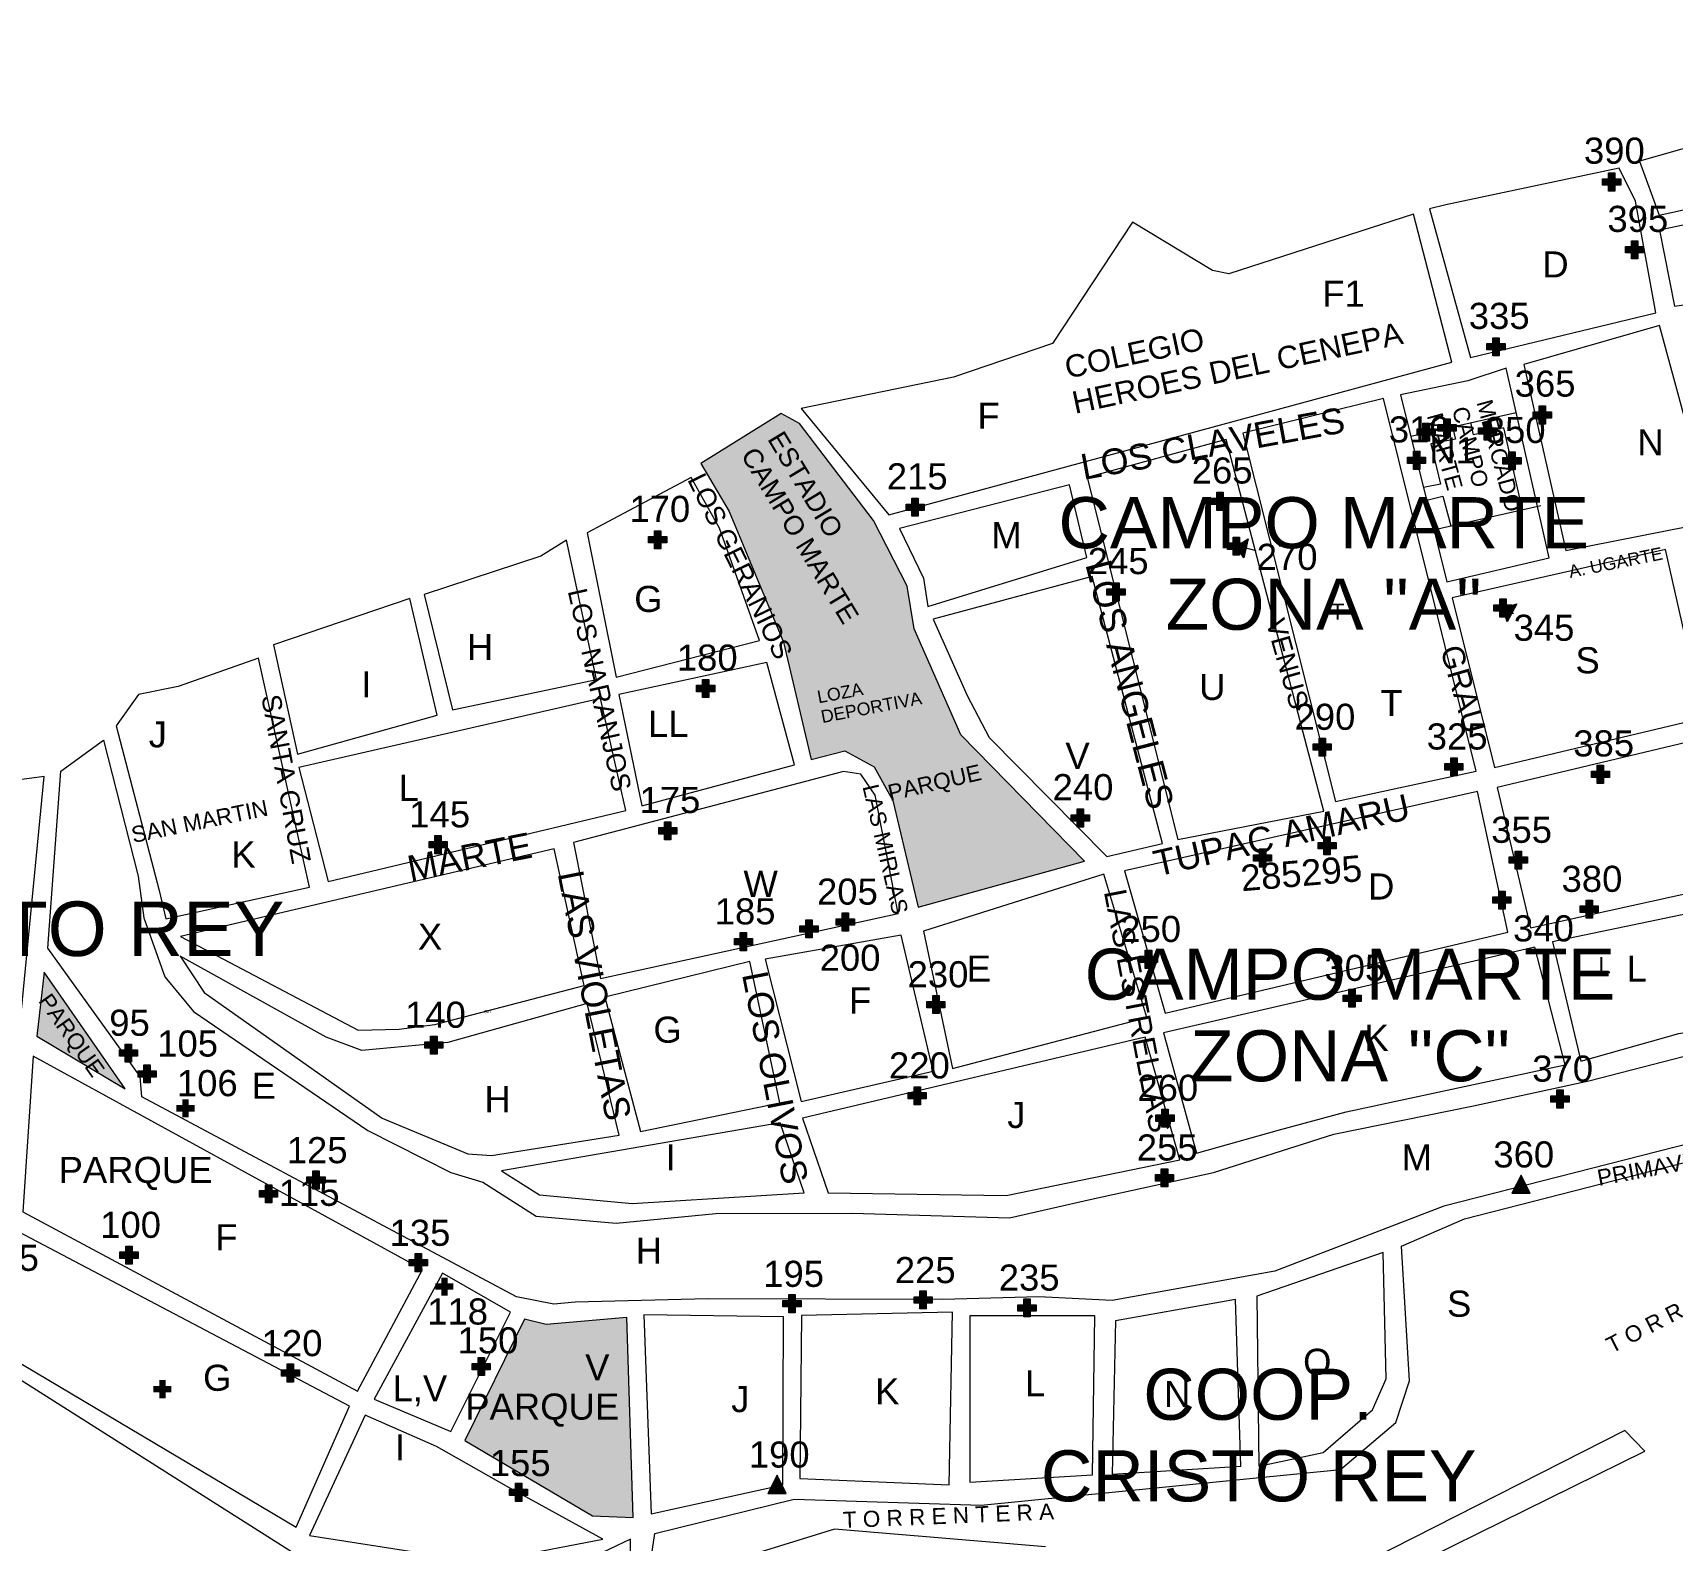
# Model space of a CAD drawing. Header units: millimetres. Extents: x -0.1 to 11.7, y -1.7 to 8.3.
# Drawn here: x 3.87 to 9, y 3.43 to 8.14 of the extents above; entities that cross this region are included whole.
import ezdxf

# ---------------------------------------------------------------- set-up
doc = ezdxf.new("R2010")
doc.units = ezdxf.units.MM
for name, color, linetype in [('PDF_Geometría', 7, 'Continuous'), ('PDF_Rellenos sólidos', 7, 'Continuous'), ('PDF_Texto', 1, 'Continuous')]:
    doc.layers.add(name, color=color, linetype=linetype)
doc.styles.add('PDF F1', font='arial.ttf')
doc.styles.add('PDF F2', font='arial.ttf')

msp = doc.modelspace()

# ---------------------------------------------------------------- hatches: boundary and pattern name
at = {"true_color": 0xf8d731}
h = msp.add_hatch(color=40, dxfattribs=at)
h.dxf.hatch_style = 1
h.paths.add_polyline_path([(4.3786, 4.7856), (4.3603, 4.7856), (4.3603, 4.804), (4.3403, 4.804), (4.3403, 4.7856), (4.3219, 4.7856), (4.3219, 4.7656), (4.3403, 4.7656), (4.3403, 4.7473), (4.3603, 4.7473), (4.3603, 4.7656), (4.3786, 4.7656)])
h = msp.add_hatch(color=40, dxfattribs=at)
h.dxf.hatch_style = 1
h.paths.add_polyline_path([(5.1882, 4.2284), (5.1698, 4.2284), (5.1698, 4.2467), (5.1498, 4.2467), (5.1498, 4.2284), (5.1315, 4.2284), (5.1315, 4.2084), (5.1498, 4.2084), (5.1498, 4.19), (5.1698, 4.19), (5.1698, 4.2084), (5.1882, 4.2084)])
h = msp.add_hatch(color=40, dxfattribs=at)
h.dxf.hatch_style = 1
h.paths.add_polyline_path([(4.3062, 3.9076), (4.2879, 3.9076), (4.2879, 3.926), (4.2679, 3.926), (4.2679, 3.9076), (4.2495, 3.9076), (4.2495, 3.8876), (4.2679, 3.8876), (4.2679, 3.8693), (4.2879, 3.8693), (4.2879, 3.8876), (4.3062, 3.8876)])
at = {"layer": 'PDF_Rellenos sólidos', "transparency": 33554559}
for color, points in [(256, [(8.7817, 7.6617), (8.7817, 7.6817), (8.8, 7.6817), (8.8, 7.7), (8.82, 7.7), (8.82, 7.6817), (8.8383, 7.6817), (8.8383, 7.6617), (8.82, 7.6617), (8.82, 7.6433), (8.8, 7.6433), (8.8, 7.6617)]), (1, [(8.8533, 7.45), (8.8533, 7.47), (8.8717, 7.47), (8.8717, 7.4883), (8.8917, 7.4883), (8.8917, 7.47), (8.91, 7.47), (8.91, 7.45), (8.8917, 7.45), (8.8917, 7.4317), (8.8717, 7.4317), (8.8717, 7.45)]), (1, [(8.42, 7.1467), (8.42, 7.1667), (8.4383, 7.1667), (8.4383, 7.185), (8.4583, 7.185), (8.4583, 7.1667), (8.4767, 7.1667), (8.4767, 7.1467), (8.4583, 7.1467), (8.4583, 7.1283), (8.4383, 7.1283), (8.4383, 7.1467)]), (1, [(8.2667, 6.8933), (8.2667, 6.9133), (8.285, 6.9133), (8.285, 6.9317), (8.305, 6.9317), (8.305, 6.9133), (8.3233, 6.9133), (8.3233, 6.8933), (8.305, 6.8933), (8.305, 6.875), (8.285, 6.875), (8.285, 6.8933)]), (256, [(8.3933, 6.8833), (8.3933, 6.9033), (8.4117, 6.9033), (8.4117, 6.9217), (8.4317, 6.9217), (8.4317, 6.9033), (8.45, 6.9033), (8.45, 6.8833), (8.4317, 6.8833), (8.4317, 6.865), (8.4117, 6.865), (8.4117, 6.8833)]), (256, [(8.565, 6.9333), (8.565, 6.9533), (8.5833, 6.9533), (8.5833, 6.9717), (8.6033, 6.9717), (8.6033, 6.9533), (8.6217, 6.9533), (8.6217, 6.9333), (8.6033, 6.9333), (8.6033, 6.915), (8.5833, 6.915), (8.5833, 6.9333)]), (256, [(8.2017, 6.88), (8.2017, 6.9), (8.22, 6.9), (8.22, 6.9183), (8.24, 6.9183), (8.24, 6.9), (8.2583, 6.9), (8.2583, 6.88), (8.24, 6.88), (8.24, 6.8617), (8.22, 6.8617), (8.22, 6.88)]), (256, [(8.1717, 6.7917), (8.1717, 6.8117), (8.19, 6.8117), (8.19, 6.83), (8.21, 6.83), (8.21, 6.8117), (8.2283, 6.8117), (8.2283, 6.7917), (8.21, 6.7917), (8.21, 6.7733), (8.19, 6.7733), (8.19, 6.7917)]), (1, [(8.47, 6.79), (8.47, 6.81), (8.4883, 6.81), (8.4883, 6.8283), (8.5083, 6.8283), (8.5083, 6.81), (8.5267, 6.81), (8.5267, 6.79), (8.5083, 6.79), (8.5083, 6.7717), (8.4883, 6.7717), (8.4883, 6.79)]), (256, [(6.6033, 6.645), (6.6033, 6.665), (6.6217, 6.665), (6.6217, 6.6833), (6.6417, 6.6833), (6.6417, 6.665), (6.66, 6.665), (6.66, 6.645), (6.6417, 6.645), (6.6417, 6.6267), (6.6217, 6.6267), (6.6217, 6.645)]), (1, [(7.5567, 6.6633), (7.5567, 6.6833), (7.575, 6.6833), (7.575, 6.7017), (7.595, 6.7017), (7.595, 6.6833), (7.6133, 6.6833), (7.6133, 6.6633), (7.595, 6.6633), (7.595, 6.645), (7.575, 6.645), (7.575, 6.6633)]), (1, [(5.7983, 6.5433), (5.7983, 6.5633), (5.8167, 6.5633), (5.8167, 6.5817), (5.8367, 6.5817), (5.8367, 6.5633), (5.855, 6.5633), (5.855, 6.5433), (5.8367, 6.5433), (5.8367, 6.525), (5.8167, 6.525), (5.8167, 6.5433)]), (256, [(7.6083, 6.5233), (7.6083, 6.5433), (7.6267, 6.5433), (7.6267, 6.5617), (7.6467, 6.5617), (7.6467, 6.5433), (7.665, 6.5433), (7.665, 6.5233), (7.6467, 6.5233), (7.6467, 6.505), (7.6267, 6.505), (7.6267, 6.5233)]), (256, [(7.2317, 6.38), (7.2317, 6.4), (7.25, 6.4), (7.25, 6.4183), (7.27, 6.4183), (7.27, 6.4), (7.2883, 6.4), (7.2883, 6.38), (7.27, 6.38), (7.27, 6.3617), (7.25, 6.3617), (7.25, 6.38)]), (1, [(8.4417, 6.33), (8.4417, 6.35), (8.46, 6.35), (8.46, 6.3683), (8.48, 6.3683), (8.48, 6.35), (8.4983, 6.35), (8.4983, 6.33), (8.48, 6.33), (8.48, 6.3117), (8.46, 6.3117), (8.46, 6.33)]), (1, [(5.9483, 6.0783), (5.9483, 6.0983), (5.9667, 6.0983), (5.9667, 6.1167), (5.9867, 6.1167), (5.9867, 6.0983), (6.005, 6.0983), (6.005, 6.0783), (5.9867, 6.0783), (5.9867, 6.06), (5.9667, 6.06), (5.9667, 6.0783)]), (256, [(7.8767, 5.895), (7.8767, 5.915), (7.895, 5.915), (7.895, 5.9333), (7.915, 5.9333), (7.915, 5.915), (7.9333, 5.915), (7.9333, 5.895), (7.915, 5.895), (7.915, 5.8767), (7.895, 5.8767), (7.895, 5.895)]), (256, [(8.2883, 5.8333), (8.2883, 5.8533), (8.3067, 5.8533), (8.3067, 5.8717), (8.3267, 5.8717), (8.3267, 5.8533), (8.345, 5.8533), (8.345, 5.8333), (8.3267, 5.8333), (8.3267, 5.815), (8.3067, 5.815), (8.3067, 5.8333)]), (1, [(8.7467, 5.81), (8.7467, 5.83), (8.765, 5.83), (8.765, 5.8483), (8.785, 5.8483), (8.785, 5.83), (8.8033, 5.83), (8.8033, 5.81), (8.785, 5.81), (8.785, 5.7917), (8.765, 5.7917), (8.765, 5.81)]), (256, [(7.12, 5.6733), (7.12, 5.6933), (7.1383, 5.6933), (7.1383, 5.7117), (7.1583, 5.7117), (7.1583, 5.6933), (7.1767, 5.6933), (7.1767, 5.6733), (7.1583, 5.6733), (7.1583, 5.655), (7.1383, 5.655), (7.1383, 5.6733)]), (256, [(5.83, 5.6333), (5.83, 5.6533), (5.8483, 5.6533), (5.8483, 5.6717), (5.8683, 5.6717), (5.8683, 5.6533), (5.8867, 5.6533), (5.8867, 5.6333), (5.8683, 5.6333), (5.8683, 5.615), (5.8483, 5.615), (5.8483, 5.6333)]), (256, [(5.1117, 5.59), (5.1117, 5.61), (5.13, 5.61), (5.13, 5.6283), (5.15, 5.6283), (5.15, 5.61), (5.1683, 5.61), (5.1683, 5.59), (5.15, 5.59), (5.15, 5.5717), (5.13, 5.5717), (5.13, 5.59)]), (256, [(7.8917, 5.5867), (7.8917, 5.6067), (7.91, 5.6067), (7.91, 5.625), (7.93, 5.625), (7.93, 5.6067), (7.9483, 5.6067), (7.9483, 5.5867), (7.93, 5.5867), (7.93, 5.5683), (7.91, 5.5683), (7.91, 5.5867)]), (256, [(7.69, 5.5483), (7.69, 5.5683), (7.7083, 5.5683), (7.7083, 5.5867), (7.7283, 5.5867), (7.7283, 5.5683), (7.7467, 5.5683), (7.7467, 5.5483), (7.7283, 5.5483), (7.7283, 5.53), (7.7083, 5.53), (7.7083, 5.5483)]), (1, [(8.49, 5.5417), (8.49, 5.5617), (8.5083, 5.5617), (8.5083, 5.58), (8.5283, 5.58), (8.5283, 5.5617), (8.5467, 5.5617), (8.5467, 5.5417), (8.5283, 5.5417), (8.5283, 5.5233), (8.5083, 5.5233), (8.5083, 5.5417)]), (256, [(8.4383, 5.4167), (8.4383, 5.4367), (8.4567, 5.4367), (8.4567, 5.455), (8.4767, 5.455), (8.4767, 5.4367), (8.495, 5.4367), (8.495, 5.4167), (8.4767, 5.4167), (8.4767, 5.3983), (8.4567, 5.3983), (8.4567, 5.4167)]), (256, [(6.385, 5.3483), (6.385, 5.3683), (6.4033, 5.3683), (6.4033, 5.3867), (6.4233, 5.3867), (6.4233, 5.3683), (6.4417, 5.3683), (6.4417, 5.3483), (6.4233, 5.3483), (6.4233, 5.33), (6.4033, 5.33), (6.4033, 5.3483)]), (256, [(8.7117, 5.3883), (8.7117, 5.4083), (8.73, 5.4083), (8.73, 5.4267), (8.75, 5.4267), (8.75, 5.4083), (8.7683, 5.4083), (8.7683, 5.3883), (8.75, 5.3883), (8.75, 5.37), (8.73, 5.37), (8.73, 5.3883)]), (256, [(6.2717, 5.3267), (6.2717, 5.3467), (6.29, 5.3467), (6.29, 5.365), (6.31, 5.365), (6.31, 5.3467), (6.3283, 5.3467), (6.3283, 5.3267), (6.31, 5.3267), (6.31, 5.3083), (6.29, 5.3083), (6.29, 5.3267)]), (256, [(6.0667, 5.2867), (6.0667, 5.3067), (6.085, 5.3067), (6.085, 5.325), (6.105, 5.325), (6.105, 5.3067), (6.1233, 5.3067), (6.1233, 5.2867), (6.105, 5.2867), (6.105, 5.2683), (6.085, 5.2683), (6.085, 5.2867)]), (256, [(7.3333, 5.2317), (7.3333, 5.2517), (7.3517, 5.2517), (7.3517, 5.27), (7.3717, 5.27), (7.3717, 5.2517), (7.39, 5.2517), (7.39, 5.2317), (7.3717, 5.2317), (7.3717, 5.2133), (7.3517, 5.2133), (7.3517, 5.2317)]), (256, [(6.6683, 5.09), (6.6683, 5.11), (6.6867, 5.11), (6.6867, 5.1283), (6.7067, 5.1283), (6.7067, 5.11), (6.725, 5.11), (6.725, 5.09), (6.7067, 5.09), (6.7067, 5.0717), (6.6867, 5.0717), (6.6867, 5.09)]), (256, [(7.97, 5.11), (7.97, 5.13), (7.9883, 5.13), (7.9883, 5.1483), (8.0083, 5.1483), (8.0083, 5.13), (8.0267, 5.13), (8.0267, 5.11), (8.0083, 5.11), (8.0083, 5.0917), (7.9883, 5.0917), (7.9883, 5.11)]), (256, [(4.1433, 4.9383), (4.1433, 4.9583), (4.1617, 4.9583), (4.1617, 4.9767), (4.1817, 4.9767), (4.1817, 4.9583), (4.2, 4.9583), (4.2, 4.9383), (4.1817, 4.9383), (4.1817, 4.92), (4.1617, 4.92), (4.1617, 4.9383)]), (256, [(5.0983, 4.9633), (5.0983, 4.9833), (5.1167, 4.9833), (5.1167, 5.0017), (5.1367, 5.0017), (5.1367, 4.9833), (5.155, 4.9833), (5.155, 4.9633), (5.1367, 4.9633), (5.1367, 4.945), (5.1167, 4.945), (5.1167, 4.9633)]), (256, [(4.2017, 4.8733), (4.2017, 4.8933), (4.22, 4.8933), (4.22, 4.9117), (4.24, 4.9117), (4.24, 4.8933), (4.2583, 4.8933), (4.2583, 4.8733), (4.24, 4.8733), (4.24, 4.855), (4.22, 4.855), (4.22, 4.8733)]), (256, [(6.61, 4.805), (6.61, 4.825), (6.6283, 4.825), (6.6283, 4.8433), (6.6483, 4.8433), (6.6483, 4.825), (6.6667, 4.825), (6.6667, 4.805), (6.6483, 4.805), (6.6483, 4.7867), (6.6283, 4.7867), (6.6283, 4.805)]), (256, [(8.62, 4.795), (8.62, 4.815), (8.6383, 4.815), (8.6383, 4.8333), (8.6583, 4.8333), (8.6583, 4.815), (8.6767, 4.815), (8.6767, 4.795), (8.6583, 4.795), (8.6583, 4.7767), (8.6383, 4.7767), (8.6383, 4.795)]), (256, [(7.385, 4.735), (7.385, 4.755), (7.4033, 4.755), (7.4033, 4.7733), (7.4233, 4.7733), (7.4233, 4.755), (7.4417, 4.755), (7.4417, 4.735), (7.4233, 4.735), (7.4233, 4.7167), (7.4033, 4.7167), (7.4033, 4.735)]), (256, [(4.73, 4.5417), (4.73, 4.5617), (4.7483, 4.5617), (4.7483, 4.58), (4.7683, 4.58), (4.7683, 4.5617), (4.7867, 4.5617), (4.7867, 4.5417), (4.7683, 4.5417), (4.7683, 4.5233), (4.7483, 4.5233), (4.7483, 4.5417)]), (256, [(7.3833, 4.5483), (7.3833, 4.5683), (7.4017, 4.5683), (7.4017, 4.5867), (7.4217, 4.5867), (7.4217, 4.5683), (7.44, 4.5683), (7.44, 4.5483), (7.4217, 4.5483), (7.4217, 4.53), (7.4017, 4.53), (7.4017, 4.5483)]), (256, [(4.5817, 4.4983), (4.5817, 4.5183), (4.6, 4.5183), (4.6, 4.5367), (4.62, 4.5367), (4.62, 4.5183), (4.6383, 4.5183), (4.6383, 4.4983), (4.62, 4.4983), (4.62, 4.48), (4.6, 4.48), (4.6, 4.4983)]), (1, [(4.145, 4.3067), (4.145, 4.3267), (4.1633, 4.3267), (4.1633, 4.345), (4.1833, 4.345), (4.1833, 4.3267), (4.2017, 4.3267), (4.2017, 4.3067), (4.1833, 4.3067), (4.1833, 4.2883), (4.1633, 4.2883), (4.1633, 4.3067)]), (1, [(5.05, 4.2833), (5.05, 4.3033), (5.0683, 4.3033), (5.0683, 4.3217), (5.0883, 4.3217), (5.0883, 4.3033), (5.1067, 4.3033), (5.1067, 4.2833), (5.0883, 4.2833), (5.0883, 4.265), (5.0683, 4.265), (5.0683, 4.2833)]), (256, [(6.6283, 4.1667), (6.6283, 4.1867), (6.6467, 4.1867), (6.6467, 4.205), (6.6667, 4.205), (6.6667, 4.1867), (6.685, 4.1867), (6.685, 4.1667), (6.6667, 4.1667), (6.6667, 4.1483), (6.6467, 4.1483), (6.6467, 4.1667)]), (1, [(6.2183, 4.155), (6.2183, 4.175), (6.2367, 4.175), (6.2367, 4.1933), (6.2567, 4.1933), (6.2567, 4.175), (6.275, 4.175), (6.275, 4.155), (6.2567, 4.155), (6.2567, 4.1367), (6.2367, 4.1367), (6.2367, 4.155)]), (256, [(6.9533, 4.1417), (6.9533, 4.1617), (6.9717, 4.1617), (6.9717, 4.18), (6.9917, 4.18), (6.9917, 4.1617), (7.01, 4.1617), (7.01, 4.1417), (6.9917, 4.1417), (6.9917, 4.1233), (6.9717, 4.1233), (6.9717, 4.1417)]), (256, [(4.65, 3.9383), (4.65, 3.9583), (4.6683, 3.9583), (4.6683, 3.9767), (4.6883, 3.9767), (4.6883, 3.9583), (4.7067, 3.9583), (4.7067, 3.9383), (4.6883, 3.9383), (4.6883, 3.92), (4.6683, 3.92), (4.6683, 3.9383)]), (256, [(5.2467, 3.9583), (5.2467, 3.9783), (5.265, 3.9783), (5.265, 3.9967), (5.285, 3.9967), (5.285, 3.9783), (5.3033, 3.9783), (5.3033, 3.9583), (5.285, 3.9583), (5.285, 3.94), (5.265, 3.94), (5.265, 3.9583)]), (1, [(5.3633, 3.565), (5.3633, 3.585), (5.3817, 3.585), (5.3817, 3.6033), (5.4017, 3.6033), (5.4017, 3.585), (5.42, 3.585), (5.42, 3.565), (5.4017, 3.565), (5.4017, 3.5467), (5.3817, 3.5467), (5.3817, 3.565)])]:
    msp.add_hatch(color=color, dxfattribs=at).paths.add_polyline_path(points)
at = {"layer": 'PDF_Rellenos sólidos', "true_color": 0xedffd0, "transparency": 33554559}
for points in [[(6.3067, 5.8667), (6.4117, 5.8933), (6.5033, 5.8433), (6.5617, 5.7383), (6.6417, 5.405), (7.1617, 5.5483), (6.775, 5.9433), (6.6283, 6.275), (6.6067, 6.4083), (6.5017, 6.6133), (6.27, 6.9167), (6.2133, 6.9483), (5.9617, 6.7917), (6.05, 6.6417), (6.22, 6.2333)], [(5.41, 4.1167), (5.2233, 3.7367), (5.6233, 3.5017), (5.75, 3.4967), (5.73, 4.1217), (5.4783, 4.1)]]:
    msp.add_hatch(color=254, dxfattribs=at).paths.add_polyline_path(points)

# ---------------------------------------------------------------- linework, layer by layer
at = {"layer": 'PDF_Geometría', "lineweight": 13}
for points in [[(8.8967, 7.7367), (8.9583, 7.5683), (9.825, 7.7583), (9.765, 8.1383), (9.5033, 8.08), (9.365, 8.0883), (9.365, 8.045), (9.1983, 7.875), (9.0917, 7.7917)], [(8.24, 7.5883), (8.3683, 7.1233), (8.9483, 7.2633), (8.885, 7.6117), (8.8333, 7.715), (8.2917, 7.6)], [(8.7817, 7.6617), (8.7817, 7.6817), (8.8, 7.6817), (8.8, 7.7), (8.82, 7.7), (8.82, 7.6817), (8.8383, 7.6817), (8.8383, 7.6617), (8.82, 7.6617), (8.82, 7.6433), (8.8, 7.6433), (8.8, 7.6617)], [(8.96, 7.5217), (9.0067, 7.2833), (9.4617, 7.3483), (9.93, 7.44), (9.8617, 7.7133)], [(6.275, 6.9633), (6.55, 6.6317), (8.31, 7.1083), (8.19, 7.5717), (7.6133, 7.385), (7.5617, 7.395), (7.3117, 7.5467), (7.0617, 7.1667), (6.7517, 7.0617)], [(8.535, 7.1017), (8.6667, 6.52), (9.1267, 6.61), (8.96, 7.2233)], [(8.15, 7.0067), (8.295, 6.4217), (8.615, 6.4967), (8.48, 7.09), (8.36, 7.05)], [(7.6567, 6.8867), (7.9467, 5.735), (8.3867, 5.83), (8.0967, 6.995)], [(8.3933, 6.8833), (8.3933, 6.9033), (8.4117, 6.9033), (8.4117, 6.9217), (8.4317, 6.9217), (8.4317, 6.9033), (8.45, 6.9033), (8.45, 6.8833), (8.4317, 6.8833), (8.4317, 6.865), (8.4117, 6.865), (8.4117, 6.8833)], [(8.565, 6.9333), (8.565, 6.9533), (8.5833, 6.9533), (8.5833, 6.9717), (8.6033, 6.9717), (8.6033, 6.9533), (8.6217, 6.9533), (8.6217, 6.9333), (8.6033, 6.9333), (8.6033, 6.915), (8.5833, 6.915), (8.5833, 6.9333)], [(8.2017, 6.88), (8.2017, 6.9), (8.22, 6.9), (8.22, 6.9183), (8.24, 6.9183), (8.24, 6.9), (8.2583, 6.9), (8.2583, 6.88), (8.24, 6.88), (8.24, 6.8617), (8.22, 6.8617), (8.22, 6.88)], [(7.17, 6.7483), (7.4533, 5.6167), (7.91, 5.705), (7.605, 6.8667)], [(8.1717, 6.7917), (8.1717, 6.8117), (8.19, 6.8117), (8.19, 6.83), (8.21, 6.83), (8.21, 6.8117), (8.2283, 6.8117), (8.2283, 6.7917), (8.21, 6.7917), (8.21, 6.7733), (8.19, 6.7733), (8.19, 6.7917)], [(5.6067, 6.575), (5.6967, 6.1233), (6.145, 6.2383), (6.02, 6.59), (5.9317, 6.7483)], [(6.5833, 6.5883), (6.6583, 6.4333), (6.6717, 6.345), (7.1683, 6.4983), (7.115, 6.725)], [(6.6033, 6.645), (6.6033, 6.665), (6.6217, 6.665), (6.6217, 6.6833), (6.6417, 6.6833), (6.6417, 6.665), (6.66, 6.665), (6.66, 6.645), (6.6417, 6.645), (6.6417, 6.6267), (6.6217, 6.6267), (6.6217, 6.645)], [(5.0967, 6.3817), (5.185, 6.0217), (5.635, 6.1167), (5.5417, 6.5517), (5.4617, 6.5017)], [(7.6083, 6.5233), (7.6083, 6.5433), (7.6267, 6.5433), (7.6267, 6.5617), (7.6467, 6.5617), (7.6467, 6.5433), (7.665, 6.5433), (7.665, 6.5233), (7.6467, 6.5233), (7.6467, 6.505), (7.6267, 6.505), (7.6267, 6.5233)], [(7.6367, 6.5333), (7.6733, 6.5567), (7.66, 6.4967)], [(8.3117, 6.3717), (8.4433, 5.8417), (9.0967, 5.9967), (8.9783, 6.5233)], [(6.6883, 6.305), (6.795, 6.0667), (6.8633, 5.935), (7.2317, 5.5633), (7.405, 5.6033), (7.185, 6.4383)], [(7.2317, 6.38), (7.2317, 6.4), (7.25, 6.4), (7.25, 6.4183), (7.27, 6.4183), (7.27, 6.4), (7.2883, 6.4), (7.2883, 6.38), (7.27, 6.38), (7.27, 6.3617), (7.25, 6.3617), (7.25, 6.38)], [(4.625, 6.225), (4.7, 5.8833), (5.1367, 6.005), (5.0517, 6.37)], [(8.47, 6.34), (8.5133, 6.3533), (8.4833, 6.2967)], [(4.1333, 5.9717), (4.2683, 5.4567), (4.2883, 5.3683), (4.7383, 5.4667), (4.5783, 6.1833), (4.3267, 6.095), (4.2033, 6.07)], [(5.705, 6.07), (5.7767, 5.7217), (6.255, 5.85), (6.1683, 6.17)], [(4.705, 5.8417), (4.7967, 5.485), (5.7267, 5.7067), (5.6483, 6.0567)], [(8.4517, 5.7783), (8.5567, 5.34), (9.6817, 5.5883), (9.5683, 6.045)], [(7.8767, 5.895), (7.8767, 5.915), (7.895, 5.915), (7.895, 5.9333), (7.915, 5.9333), (7.915, 5.915), (7.9333, 5.915), (7.9333, 5.895), (7.915, 5.895), (7.915, 5.8767), (7.895, 5.8767), (7.895, 5.895)], [(8.2883, 5.8333), (8.2883, 5.8533), (8.3067, 5.8533), (8.3067, 5.8717), (8.3267, 5.8717), (8.3267, 5.8533), (8.345, 5.8533), (8.345, 5.8333), (8.3267, 5.8333), (8.3267, 5.815), (8.3067, 5.815), (8.3067, 5.8333)], [(3.525, 5.7617), (3.445, 5.0117), (3.8333, 5.04), (3.9083, 5.8133)], [(5.5633, 5.6067), (5.6483, 5.1817), (6.5783, 5.385), (6.5067, 5.755), (6.4617, 5.82), (6.4083, 5.8283)], [(7.2867, 5.5183), (7.4133, 5.0733), (8.485, 5.3267), (8.39, 5.7667)], [(7.12, 5.6733), (7.12, 5.6933), (7.1383, 5.6933), (7.1383, 5.7117), (7.1583, 5.7117), (7.1583, 5.6933), (7.1767, 5.6933), (7.1767, 5.6733), (7.1583, 5.6733), (7.1583, 5.655), (7.1383, 5.655), (7.1383, 5.6733)], [(5.83, 5.6333), (5.83, 5.6533), (5.8483, 5.6533), (5.8483, 5.6717), (5.8683, 5.6717), (5.8683, 5.6533), (5.8867, 5.6533), (5.8867, 5.6333), (5.8683, 5.6333), (5.8683, 5.615), (5.8483, 5.615), (5.8483, 5.6333)], [(5.1117, 5.59), (5.1117, 5.61), (5.13, 5.61), (5.13, 5.6283), (5.15, 5.6283), (5.15, 5.61), (5.1683, 5.61), (5.1683, 5.59), (5.15, 5.59), (5.15, 5.5717), (5.13, 5.5717), (5.13, 5.59)], [(7.8917, 5.5867), (7.8917, 5.6067), (7.91, 5.6067), (7.91, 5.625), (7.93, 5.625), (7.93, 5.6067), (7.9483, 5.6067), (7.9483, 5.5867), (7.93, 5.5867), (7.93, 5.5683), (7.91, 5.5683), (7.91, 5.5867)], [(4.335, 5.3133), (4.89, 5.02), (5.0183, 5.0233), (5.13, 5.0383), (5.5967, 5.16), (5.5033, 5.5867)], [(7.69, 5.5483), (7.69, 5.5683), (7.7083, 5.5683), (7.7083, 5.5867), (7.7283, 5.5867), (7.7283, 5.5683), (7.7467, 5.5683), (7.7467, 5.5483), (7.7283, 5.5483), (7.7283, 5.53), (7.7083, 5.53), (7.7083, 5.5483)], [(6.6583, 5.33), (6.7483, 4.9), (7.3567, 5.06), (7.2217, 5.5083)], [(8.4383, 5.4167), (8.4383, 5.4367), (8.4567, 5.4367), (8.4567, 5.455), (8.4767, 5.455), (8.4767, 5.4367), (8.495, 5.4367), (8.495, 5.4167), (8.4767, 5.4167), (8.4767, 5.3983), (8.4567, 5.3983), (8.4567, 5.4167)], [(6.385, 5.3483), (6.385, 5.3683), (6.4033, 5.3683), (6.4033, 5.3867), (6.4233, 5.3867), (6.4233, 5.3683), (6.4417, 5.3683), (6.4417, 5.3483), (6.4233, 5.3483), (6.4233, 5.33), (6.4033, 5.33), (6.4033, 5.3483)], [(8.625, 5.2967), (8.7133, 4.9233), (9.02, 5.01), (9.0983, 5.0233), (9.205, 5.0717), (9.125, 5.4)], [(8.7117, 5.3883), (8.7117, 5.4083), (8.73, 5.4083), (8.73, 5.4267), (8.75, 5.4267), (8.75, 5.4083), (8.7683, 5.4083), (8.7683, 5.3883), (8.75, 5.3883), (8.75, 5.37), (8.73, 5.37), (8.73, 5.3883)], [(6.2717, 5.3267), (6.2717, 5.3467), (6.29, 5.3467), (6.29, 5.365), (6.31, 5.365), (6.31, 5.3467), (6.3283, 5.3467), (6.3283, 5.3267), (6.31, 5.3267), (6.31, 5.3083), (6.29, 5.3083), (6.29, 5.3267)], [(6.0667, 5.2867), (6.0667, 5.3067), (6.085, 5.3067), (6.085, 5.325), (6.105, 5.325), (6.105, 5.3067), (6.1233, 5.3067), (6.1233, 5.2867), (6.105, 5.2867), (6.105, 5.2683), (6.085, 5.2683), (6.085, 5.2867)], [(6.1633, 5.2417), (6.275, 4.7967), (6.6883, 4.8917), (6.5883, 5.3167)], [(4.3333, 5.2517), (4.4083, 5.1383), (4.965, 4.745), (5.2333, 4.6333), (5.3067, 4.6283), (5.7067, 4.6917), (5.6067, 5.1033), (5.17, 4.9817), (4.9017, 4.9567), (4.79, 4.9983)], [(5.6617, 5.1233), (5.7733, 4.7033), (6.2083, 4.7933), (6.115, 5.235)], [(7.3333, 5.2317), (7.3333, 5.2517), (7.3517, 5.2517), (7.3517, 5.27), (7.3717, 5.27), (7.3717, 5.2517), (7.39, 5.2517), (7.39, 5.2317), (7.3717, 5.2317), (7.3717, 5.2133), (7.3517, 5.2133), (7.3517, 5.2317)], [(7.4083, 5.0117), (7.5117, 4.635), (7.7717, 4.7083), (7.98, 4.765), (8.665, 4.9117), (8.57, 5.28)], [(6.6683, 5.09), (6.6683, 5.11), (6.6867, 5.11), (6.6867, 5.1283), (6.7067, 5.1283), (6.7067, 5.11), (6.725, 5.11), (6.725, 5.09), (6.7067, 5.09), (6.7067, 5.0717), (6.6867, 5.0717), (6.6867, 5.09)], [(7.97, 5.11), (7.97, 5.13), (7.9883, 5.13), (7.9883, 5.1483), (8.0083, 5.1483), (8.0083, 5.13), (8.0267, 5.13), (8.0267, 5.11), (8.0083, 5.11), (8.0083, 5.0917), (7.9883, 5.0917), (7.9883, 5.11)], [(4.1433, 4.9383), (4.1433, 4.9583), (4.1617, 4.9583), (4.1617, 4.9767), (4.1817, 4.9767), (4.1817, 4.9583), (4.2, 4.9583), (4.2, 4.9383), (4.1817, 4.9383), (4.1817, 4.92), (4.1617, 4.92), (4.1617, 4.9383)], [(5.0983, 4.9633), (5.0983, 4.9833), (5.1167, 4.9833), (5.1167, 5.0017), (5.1367, 5.0017), (5.1367, 4.9833), (5.155, 4.9833), (5.155, 4.9633), (5.1367, 4.9633), (5.1367, 4.945), (5.1167, 4.945), (5.1167, 4.9633)], [(6.28, 4.745), (6.36, 4.5117), (6.9167, 4.5033), (7.46, 4.615), (7.3517, 4.9983)], [(3.8733, 4.9383), (3.8417, 4.4517), (4.8883, 3.8917), (5.0917, 4.2717)], [(4.2017, 4.8733), (4.2017, 4.8933), (4.22, 4.8933), (4.22, 4.9117), (4.24, 4.9117), (4.24, 4.8933), (4.2583, 4.8933), (4.2583, 4.8733), (4.24, 4.8733), (4.24, 4.855), (4.22, 4.855), (4.22, 4.8733)], [(6.61, 4.805), (6.61, 4.825), (6.6283, 4.825), (6.6283, 4.8433), (6.6483, 4.8433), (6.6483, 4.825), (6.6667, 4.825), (6.6667, 4.805), (6.6483, 4.805), (6.6483, 4.7867), (6.6283, 4.7867), (6.6283, 4.805)], [(8.62, 4.795), (8.62, 4.815), (8.6383, 4.815), (8.6383, 4.8333), (8.6583, 4.8333), (8.6583, 4.815), (8.6767, 4.815), (8.6767, 4.795), (8.6583, 4.795), (8.6583, 4.7767), (8.6383, 4.7767), (8.6383, 4.795)], [(7.385, 4.735), (7.385, 4.755), (7.4033, 4.755), (7.4033, 4.7733), (7.4233, 4.7733), (7.4233, 4.755), (7.4417, 4.755), (7.4417, 4.735), (7.4233, 4.735), (7.4233, 4.7167), (7.4033, 4.7167), (7.4033, 4.735)], [(5.3383, 4.58), (5.4567, 4.505), (5.7467, 4.4783), (6.285, 4.5117), (6.21, 4.73)], [(4.73, 4.5417), (4.73, 4.5617), (4.7483, 4.5617), (4.7483, 4.58), (4.7683, 4.58), (4.7683, 4.5617), (4.7867, 4.5617), (4.7867, 4.5417), (4.7683, 4.5417), (4.7683, 4.5233), (4.7483, 4.5233), (4.7483, 4.5417)], [(7.3833, 4.5483), (7.3833, 4.5683), (7.4017, 4.5683), (7.4017, 4.5867), (7.4217, 4.5867), (7.4217, 4.5683), (7.44, 4.5683), (7.44, 4.5483), (7.4217, 4.5483), (7.4217, 4.53), (7.4017, 4.53), (7.4017, 4.5483)], [(8.4983, 4.51), (8.555, 4.51), (8.5267, 4.5667)], [(4.5817, 4.4983), (4.5817, 4.5183), (4.6, 4.5183), (4.6, 4.5367), (4.62, 4.5367), (4.62, 4.5183), (4.6383, 4.5183), (4.6383, 4.4983), (4.62, 4.4983), (4.62, 4.48), (4.6, 4.48), (4.6, 4.4983)], [(3.8283, 4.39), (3.8067, 3.995), (4.6967, 3.4667), (4.8633, 3.845)], [(7.7, 4.1883), (7.7067, 3.6567), (7.9083, 3.7), (8.0617, 3.8333), (8.105, 3.93), (8.095, 4.325)], [(5.1533, 4.26), (4.94, 3.8667), (5.18, 3.765), (5.3667, 4.1383)], [(6.6283, 4.1667), (6.6283, 4.1867), (6.6467, 4.1867), (6.6467, 4.205), (6.6667, 4.205), (6.6667, 4.1867), (6.685, 4.1867), (6.685, 4.1667), (6.6667, 4.1667), (6.6667, 4.1483), (6.6467, 4.1483), (6.6467, 4.1667)], [(6.9533, 4.1417), (6.9533, 4.1617), (6.9717, 4.1617), (6.9717, 4.18), (6.9917, 4.18), (6.9917, 4.1617), (7.01, 4.1617), (7.01, 4.1417), (6.9917, 4.1417), (6.9917, 4.1233), (6.9717, 4.1233), (6.9717, 4.1417)], [(7.2583, 4.1117), (7.2483, 3.6317), (7.65, 3.6567), (7.6333, 4.1783)], [(5.7833, 4.13), (5.8067, 3.5083), (6.2183, 3.5983), (6.22, 4.1233)], [(6.2717, 3.6183), (6.7383, 3.5983), (6.7483, 4.1383), (6.2767, 4.1283)], [(6.8033, 4.1267), (6.8033, 3.6067), (7.1867, 3.63), (7.1933, 4.1267)], [(4.65, 3.9383), (4.65, 3.9583), (4.6683, 3.9583), (4.6683, 3.9767), (4.6883, 3.9767), (4.6883, 3.9583), (4.7067, 3.9583), (4.7067, 3.9383), (4.6883, 3.9383), (4.6883, 3.92), (4.6683, 3.92), (4.6683, 3.9383)], [(5.2467, 3.9583), (5.2467, 3.9783), (5.265, 3.9783), (5.265, 3.9967), (5.285, 3.9967), (5.285, 3.9783), (5.3033, 3.9783), (5.3033, 3.9583), (5.285, 3.9583), (5.285, 3.94), (5.265, 3.94), (5.265, 3.9583)], [(4.9117, 3.8167), (4.7383, 3.44), (5.1117, 3.3817), (5.3517, 3.37), (5.655, 3.4283), (5.3617, 3.59), (5.135, 3.7183)], [(6.1717, 3.5717), (6.2283, 3.5717), (6.2, 3.6283)]]:
    msp.add_lwpolyline(points, close=True, dxfattribs=at)
at = {"layer": 'PDF_Geometría', "color": 1, "lineweight": 13}
for points in [[(8.8533, 7.45), (8.8533, 7.47), (8.8717, 7.47), (8.8717, 7.4883), (8.8917, 7.4883), (8.8917, 7.47), (8.91, 7.47), (8.91, 7.45), (8.8917, 7.45), (8.8917, 7.4317), (8.8717, 7.4317), (8.8717, 7.45)], [(8.42, 7.1467), (8.42, 7.1667), (8.4383, 7.1667), (8.4383, 7.185), (8.4583, 7.185), (8.4583, 7.1667), (8.4767, 7.1667), (8.4767, 7.1467), (8.4583, 7.1467), (8.4583, 7.1283), (8.4383, 7.1283), (8.4383, 7.1467)], [(8.2667, 6.8933), (8.2667, 6.9133), (8.285, 6.9133), (8.285, 6.9317), (8.305, 6.9317), (8.305, 6.9133), (8.3233, 6.9133), (8.3233, 6.8933), (8.305, 6.8933), (8.305, 6.875), (8.285, 6.875), (8.285, 6.8933)], [(8.47, 6.79), (8.47, 6.81), (8.4883, 6.81), (8.4883, 6.8283), (8.5083, 6.8283), (8.5083, 6.81), (8.5267, 6.81), (8.5267, 6.79), (8.5083, 6.79), (8.5083, 6.7717), (8.4883, 6.7717), (8.4883, 6.79)], [(7.5567, 6.6633), (7.5567, 6.6833), (7.575, 6.6833), (7.575, 6.7017), (7.595, 6.7017), (7.595, 6.6833), (7.6133, 6.6833), (7.6133, 6.6633), (7.595, 6.6633), (7.595, 6.645), (7.575, 6.645), (7.575, 6.6633)], [(5.7983, 6.5433), (5.7983, 6.5633), (5.8167, 6.5633), (5.8167, 6.5817), (5.8367, 6.5817), (5.8367, 6.5633), (5.855, 6.5633), (5.855, 6.5433), (5.8367, 6.5433), (5.8367, 6.525), (5.8167, 6.525), (5.8167, 6.5433)], [(8.4417, 6.33), (8.4417, 6.35), (8.46, 6.35), (8.46, 6.3683), (8.48, 6.3683), (8.48, 6.35), (8.4983, 6.35), (8.4983, 6.33), (8.48, 6.33), (8.48, 6.3117), (8.46, 6.3117), (8.46, 6.33)], [(5.9483, 6.0783), (5.9483, 6.0983), (5.9667, 6.0983), (5.9667, 6.1167), (5.9867, 6.1167), (5.9867, 6.0983), (6.005, 6.0983), (6.005, 6.0783), (5.9867, 6.0783), (5.9867, 6.06), (5.9667, 6.06), (5.9667, 6.0783)], [(8.7467, 5.81), (8.7467, 5.83), (8.765, 5.83), (8.765, 5.8483), (8.785, 5.8483), (8.785, 5.83), (8.8033, 5.83), (8.8033, 5.81), (8.785, 5.81), (8.785, 5.7917), (8.765, 5.7917), (8.765, 5.81)], [(8.49, 5.5417), (8.49, 5.5617), (8.5083, 5.5617), (8.5083, 5.58), (8.5283, 5.58), (8.5283, 5.5617), (8.5467, 5.5617), (8.5467, 5.5417), (8.5283, 5.5417), (8.5283, 5.5233), (8.5083, 5.5233), (8.5083, 5.5417)], [(4.145, 4.3067), (4.145, 4.3267), (4.1633, 4.3267), (4.1633, 4.345), (4.1833, 4.345), (4.1833, 4.3267), (4.2017, 4.3267), (4.2017, 4.3067), (4.1833, 4.3067), (4.1833, 4.2883), (4.1633, 4.2883), (4.1633, 4.3067)], [(5.05, 4.2833), (5.05, 4.3033), (5.0683, 4.3033), (5.0683, 4.3217), (5.0883, 4.3217), (5.0883, 4.3033), (5.1067, 4.3033), (5.1067, 4.2833), (5.0883, 4.2833), (5.0883, 4.265), (5.0683, 4.265), (5.0683, 4.2833)], [(6.2183, 4.155), (6.2183, 4.175), (6.2367, 4.175), (6.2367, 4.1933), (6.2567, 4.1933), (6.2567, 4.175), (6.275, 4.175), (6.275, 4.155), (6.2567, 4.155), (6.2567, 4.1367), (6.2367, 4.1367), (6.2367, 4.155)], [(5.3633, 3.565), (5.3633, 3.585), (5.3817, 3.585), (5.3817, 3.6033), (5.4017, 3.6033), (5.4017, 3.585), (5.42, 3.585), (5.42, 3.565), (5.4017, 3.565), (5.4017, 3.5467), (5.3817, 3.5467), (5.3817, 3.565)]]:
    msp.add_lwpolyline(points, close=True, dxfattribs=at)
at = {"layer": 'PDF_Geometría', "color": 65, "lineweight": 13, "true_color": 0x7cb342}
for points in [[(6.3067, 5.8667), (6.4117, 5.8933), (6.5033, 5.8433), (6.5617, 5.7383), (6.6417, 5.405), (7.1617, 5.5483), (6.775, 5.9433), (6.6283, 6.275), (6.6067, 6.4083), (6.5017, 6.6133), (6.27, 6.9167), (6.2133, 6.9483), (5.9617, 6.7917), (6.05, 6.6417), (6.22, 6.2333)], [(3.9083, 5.2017), (3.885, 5.0017), (4.1617, 4.8367)], [(5.41, 4.1167), (5.2233, 3.7367), (5.6233, 3.5017), (5.75, 3.4967), (5.73, 4.1217), (5.4783, 4.1)]]:
    msp.add_lwpolyline(points, close=True, dxfattribs=at)
at = {"layer": 'PDF_Geometría', "lineweight": 13}
for points in [[(8.1817, 6.8767), (8.5117, 6.9517)], [(8.3117, 6.9083), (8.3217, 6.8683), (8.245, 6.8533), (8.275, 6.7267), (8.2217, 6.7167)], [(8.5317, 6.6467), (8.4733, 6.9033), (8.3783, 6.8817), (8.37, 6.92)], [(8.2317, 6.6767), (8.2817, 6.69), (8.3067, 6.5967)], [(8.2567, 6.585), (8.5883, 6.66)], [(7.6983, 6.5183), (7.6667, 6.5267)], [(8.5033, 6.3217), (8.4983, 6.325)], [(9.2133, 4.7067), (8.285, 4.47), (7.7567, 4.2667), (7.2483, 4.175), (7.0183, 4.1867), (6.7183, 4.1783), (5.9833, 4.18), (5.5683, 4.17), (5.5017, 4.1633), (5.385, 4.1867), (4.2133, 4.8117), (4.2083, 4.875), (3.92, 5.2767), (3.96, 5.83), (4.0933, 5.9267), (4.2017, 5.5017), (4.22, 5.3717), (4.285, 5.1867), (4.375, 5.0783), (4.92, 4.7067), (5.18, 4.575), (5.28, 4.545), (5.4467, 4.4383), (5.6967, 4.4167), (6.0083, 4.4467), (6.435, 4.4483), (6.9267, 4.4333), (7.1833, 4.4917), (7.565, 4.575), (7.9417, 4.695), (8.3783, 4.7833), (8.7383, 4.8617), (9.135, 4.9633)], [(7.04, 3.405), (6.38, 3.46), (5.7933, 3.2783), (5.8183, 3.4467), (6.2533, 3.5533), (6.8383, 3.535), (7.9617, 3.6467), (8.135, 3.7933), (8.1783, 3.9233), (8.1533, 4.345), (8.35, 4.43), (9.5917, 4.7483), (10.0133, 4.7333), (10.9217, 4.6117), (11.0233, 4.5467), (11.0667, 4.3733), (11.225, 4.3083), (11.5167, 4.42), (11.6933, 4.2971)], [(3.4567, 3.0967), (3.8733, 2.9183), (4.09, 2.8667), (4.5067, 2.4417), (4.7217, 2.3283), (4.815, 2.37), (5.17, 2.3383), (5.465, 2.3383), (6.09, 2.49), (6.6417, 2.7367), (6.08, 2.8483), (5.7567, 2.7633), (5.5083, 2.8817), (5.2283, 3.1433), (5.2083, 3.2233), (5.49, 3.1967), (5.74, 3.2567), (5.7417, 3.4283), (5.545, 3.335), (5.2533, 3.3117), (5.06, 3.3267), (4.6933, 3.3817), (3.7667, 3.9683)], [(7.7933, 3.1517), (8.9133, 3.7033), (8.8517, 3.7683), (7.7283, 3.1983)]]:
    msp.add_lwpolyline(points, dxfattribs=at)
at = {"layer": 'PDF_Rellenos sólidos', "lineweight": 25, "transparency": 33554559}
for points in [[(7.6367, 6.5333), (7.6733, 6.5567), (7.66, 6.4967)], [(8.47, 6.34), (8.5133, 6.3533), (8.4833, 6.2967)], [(8.4983, 4.51), (8.555, 4.51), (8.5267, 4.5667)], [(6.1717, 3.5717), (6.2283, 3.5717), (6.2, 3.6283)]]:
    msp.add_solid(points, dxfattribs=at)
at = {"layer": 'PDF_Rellenos sólidos', "color": 254, "lineweight": 25, "true_color": 0xedffd0, "transparency": 33554559}
msp.add_solid([(3.9083, 5.2017), (3.885, 5.0017), (4.1617, 4.8367)], dxfattribs=at)

# ---------------------------------------------------------------- texts
at = {"layer": 'PDF_Texto', "color": 7, "attachment_point": 4, "style": 'PDF F2'}
for s, insert, char_height in [('390', (8.7233, 7.7693), 0.0816), ('395', (8.7967, 7.556), 0.0816), ('335', (8.3633, 7.2527), 0.0816), ('365', (8.5067, 7.041), 0.0816), ('310', (8.1133, 6.8977), 0.0816), ('350', (8.4133, 6.896), 0.0816), ('215', (6.5433, 6.751), 0.0816), ('265', (7.4967, 6.7693), 0.0816), ('170', (5.7383, 6.6493), 0.0816), ('245', (7.1717, 6.486), 0.0816), ('270', (7.7, 6.4993), 0.0816), ('345', (8.5033, 6.2777), 0.0816), ('180', (5.8867, 6.1843), 0.0816), ('290', (7.8183, 5.9993), 0.0816), ('325', (8.2317, 5.9377), 0.0816), ('385', (8.69, 5.916), 0.0816), ('240', (7.0617, 5.7793), 0.0816), ('175', (5.77, 5.7393), 0.0816), ('145', (5.05, 5.6943), 0.0816), ('355', (8.4333, 5.646), 0.0816), ('205', (6.325, 5.4527), 0.0816), ('380', (8.6533, 5.4927), 0.0816), ('185', (6.005, 5.391), 0.0816), ('250', (7.2733, 5.336), 0.0816), ('340', (8.5017, 5.3377), 0.0816), ('200', (6.3333, 5.246), 0.0816), ('230', (6.6083, 5.1943), 0.0816), ('305', (7.9117, 5.2143), 0.0816), ('95', (4.1117, 5.0427), 0.0816), ('140', (5.0367, 5.0677), 0.0816), ('807', (5.285, 5.078), 0.0096), ('105', (4.2617, 4.9777), 0.0816), ('220', (6.55, 4.9093), 0.0816), ('370', (8.5617, 4.8993), 0.0816), ('106', (4.3231, 4.8539), 0.0816), ('260', (7.3267, 4.8393), 0.0816), ('125', (4.6667, 4.6443), 0.0816), ('255', (7.325, 4.6527), 0.0816), ('360', (8.44, 4.631), 0.0816), ('115', (4.6417, 4.511), 0.0816), ('100', (4.0833, 4.411), 0.0816), ('135', (4.9883, 4.386), 0.0816), ('85', (3.765, 4.3077), 0.0816), ('225', (6.5683, 4.2693), 0.0816), ('195', (6.1567, 4.2577), 0.0816), ('235', (6.8933, 4.246), 0.0816), ('118', (5.1061, 4.1399), 0.0816), ('120', (4.5883, 4.041), 0.0816), ('150', (5.201, 4.0496), 0.0816), ('155', (5.3017, 3.666), 0.0816), ('190', (6.1117, 3.6927), 0.0816)]:
    msp.add_mtext(s, dxfattribs=dict(at, insert=insert, char_height=char_height))
at = {"layer": 'PDF_Texto', "attachment_point": 4}
for s, insert, char_height, style in [('D', (8.5933, 7.4143), 0.0816, 'PDF F2'), ('F1', (7.905, 7.3227), 0.0816, 'PDF F2'), ('F', (6.8267, 6.941), 0.0816, 'PDF F2'), ('N1', (8.24, 6.8327), 0.0816, 'PDF F2'), ('N', (8.89, 6.8577), 0.0816, 'PDF F2'), ('CAMPO MARTE', (7.08, 6.6056), 0.159594, 'PDF F1'), ('M', (6.87, 6.5677), 0.0816, 'PDF F2'), ('G', (5.7533, 6.3677), 0.0816, 'PDF F2'), ('ZONA "A"', (7.415, 6.3506), 0.15959, 'PDF F1'), ('H', (5.23, 6.2177), 0.0816, 'PDF F2'), ('S', (8.6967, 6.176), 0.0816, 'PDF F2'), ('I', (4.9, 6.101), 0.0816, 'PDF F2'), ('U', (7.52, 6.0927), 0.0816, 'PDF F2'), ('T', (8.0867, 6.0427), 0.0816, 'PDF F2'), ('LL', (5.7967, 5.9777), 0.0816, 'PDF F2'), ('J', (4.235, 5.9443), 0.0816, 'PDF F2'), ('V', (7.1017, 5.8777), 0.0816, 'PDF F2'), ('L', (5.0167, 5.7777), 0.0816, 'PDF F2'), ('K', (4.4933, 5.5693), 0.0816, 'PDF F2'), ('W', (6.095, 5.4777), 0.0816, 'PDF F2'), ('D', (8.0483, 5.4693), 0.0816, 'PDF F2'), ('CRISTO REY', (3.205, 5.3359), 0.17039, 'PDF F1'), ('X', (5.0767, 5.3127), 0.0816, 'PDF F2'), ('E', (6.7933, 5.2127), 0.0816, 'PDF F2'), ('CAMPO MARTE', (7.1617, 5.1939), 0.159594, 'PDF F1'), ('L', (8.8567, 5.2127), 0.0816, 'PDF F2'), ('F', (6.425, 5.1127), 0.0816, 'PDF F2'), ('G', (5.8133, 5.021), 0.0816, 'PDF F2'), ('K', (8.0367, 4.996), 0.0816, 'PDF F2'), ('ZONA "C"', (7.4917, 4.9389), 0.15959, 'PDF F1'), ('E', (4.557, 4.8462), 0.0816, 'PDF F2'), ('H', (5.285, 4.8043), 0.0816, 'PDF F2'), ('J', (6.92, 4.7543), 0.0816, 'PDF F2'), ('I', (5.8517, 4.6227), 0.0816, 'PDF F2'), ('M', (8.1533, 4.6227), 0.0816, 'PDF F2'), ('F', (4.4433, 4.3727), 0.0816, 'PDF F2'), ('H', (5.7583, 4.331), 0.0816, 'PDF F2'), ('S', (8.295, 4.1643), 0.0816, 'PDF F2'), ('V', (5.6, 3.966), 0.0816, 'PDF F2'), ('O', (7.845, 3.9827), 0.0816, 'PDF F2'), ('G', (4.405, 3.9327), 0.0816, 'PDF F2'), ('L', (6.975, 3.916), 0.0816, 'PDF F2'), ('COOP.', (7.345, 3.8806), 0.15959, 'PDF F1'), ('L,V', (4.9975, 3.8928), 0.0816, 'PDF F2'), ('J', (6.0567, 3.866), 0.0816, 'PDF F2'), ('K', (6.5067, 3.891), 0.0816, 'PDF F2'), ('N', (7.41, 3.8827), 0.0816, 'PDF F2'), ('I', (5.005, 3.716), 0.0816, 'PDF F2'), ('CRISTO REY', (7.025, 3.6256), 0.15959, 'PDF F1')]:
    msp.add_mtext(s, dxfattribs=dict(at, insert=insert, char_height=char_height, style=style))
at = {"layer": 'PDF_Texto', "color": 5, "attachment_point": 4, "style": 'PDF F1'}
for s, insert, char_height, rotation in [('HEROES DEL CENEPA', (7.1245, 6.9804), 0.069582, 12.0518), ('COLEGIO', (7.1011, 7.0904), 0.06958, 12.0396), ('MERCADO', (8.4108, 6.9897), 0.05039, 285.179), ('LOS CLAVELES', (7.1511, 6.7791), 0.080379, 10.3329), ('MARTE', (8.2558, 6.9481), 0.05039, 285.3728), ('CAMPO', (8.3341, 6.968), 0.05039, 285.283), ('ESTADIO', (6.1937, 6.8836), 0.06, 301.0833), ('CAMPO MARTE', (6.1104, 6.8337), 0.059997, 301.1316), ('LOS GERANIOS', (5.945, 6.7548), 0.059985, 296.1194), ('A. UGARTE', (8.6763, 6.4528), 0.0396, 11.3244), ('LOS ANGELES', (7.2024, 6.4869), 0.081585, 284.5325), ('LOS NARANJOS', (5.5739, 6.3999), 0.059981, 282.6809), ('VENUS', (7.7568, 6.3048), 0.05998, 285.7338), ('GRAU', (8.3064, 6.2211), 0.06958, 286.0125), ('LOZA', (6.3262, 6.0609), 0.03959, 10.6408), ('SANTA CRUZ', (4.6159, 6.0687), 0.05999, 280.4572), ('DEPORTIVA', (6.3378, 5.9992), 0.03959, 10.7779), ('PARQUE', (6.5493, 5.7543), 0.05038, 12.9894), ('LAS MIRLAS', (6.491, 5.7875), 0.05039, 283.2869), ('TUPAC AMARU', (7.3795, 5.5389), 0.080375, 12.8081), ('SAN MARTIN', (4.1816, 5.6295), 0.05039, 11.5), ('MARTE', (5.0456, 5.524), 0.0804, 11.1456), ('LAS VIOLETAS', (5.5524, 5.5176), 0.080395, 281.1004), ('LAS ESTRELLAS', (7.2555, 5.4598), 0.069588, 280.8533), ('LOS OLIVOS', (6.129, 5.2026), 0.0804, 281.0685), ('PARQUE', (3.903, 5.1219), 0.0504, 305.1935), ('PRIMAVERA', (8.7655, 4.5578), 0.05039, 10.3971), ('T O R R E N T E R A', (8.7986, 4.0305), 0.050387, 27.1944), ('T O R R E N T E R A', (6.4057, 3.4883), 0.050393, 2.3563)]:
    msp.add_mtext(s, dxfattribs=dict(at, insert=insert, char_height=char_height, rotation=rotation))
for s, insert, char_height in [('T', (7.9317, 6.3283), 0.0504), ('L', (8.7683, 5.2233), 0.0504), ('PARQUE', (3.9533, 4.572), 0.0816), ('PARQUE', (5.225, 3.832), 0.0816)]:
    msp.add_mtext(s, dxfattribs=dict(at, insert=insert, char_height=char_height))
at = {"layer": 'PDF_Texto', "color": 7, "insert": (7.65, 5.4943), "char_height": 0.0816, "attachment_point": 4, "rotation": 4.8754, "style": 'PDF F2'}
msp.add_mtext('285295', dxfattribs=at)

doc.saveas('drawing.dxf')
